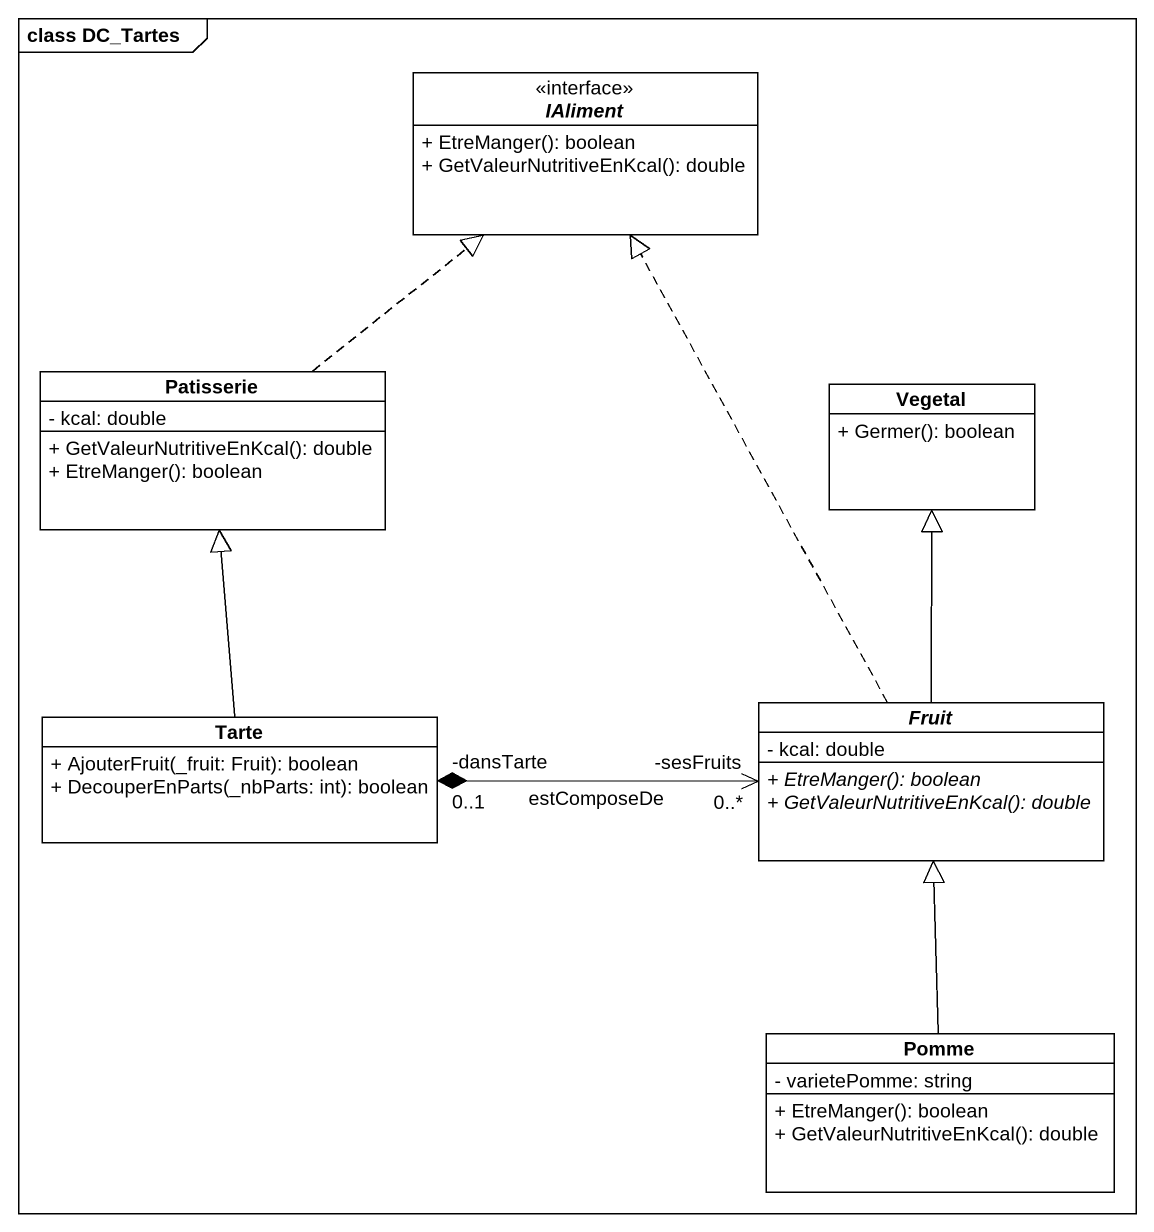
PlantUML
@startuml
mainframe class DC_Tartes
hide circle
hide empty members
skinparam classAttributeIconSize 0
interface IAliment <<interface>> {
  + EtreManger(): boolean
  + GetValeurNutritiveEnKcal(): double
}
class Patisserie {
  - kcal: double
  + GetValeurNutritiveEnKcal(): double
  + EtreManger(): boolean
}
class Vegetal {
  + Germer(): boolean
}
class Tarte {
  + AjouterFruit(_fruit: Fruit): boolean
  + DecouperEnParts(_nbParts: int): boolean
}
abstract class Fruit {
  - kcal: double
  {abstract} + EtreManger(): boolean
  {abstract} + GetValeurNutritiveEnKcal(): double
}
class Pomme {
  - varietePomme: string
  + EtreManger(): boolean
  + GetValeurNutritiveEnKcal(): double
}
Patisserie .up.|> IAliment
Tarte -up-|> Patisserie
Fruit .up.|> IAliment
Fruit -up-|> Vegetal
Fruit "-sesFruits\n0..*" <-left-* "-dansTarte\n0..1" Tarte : estComposeDe
Pomme -up-|> Fruit
@enduml
